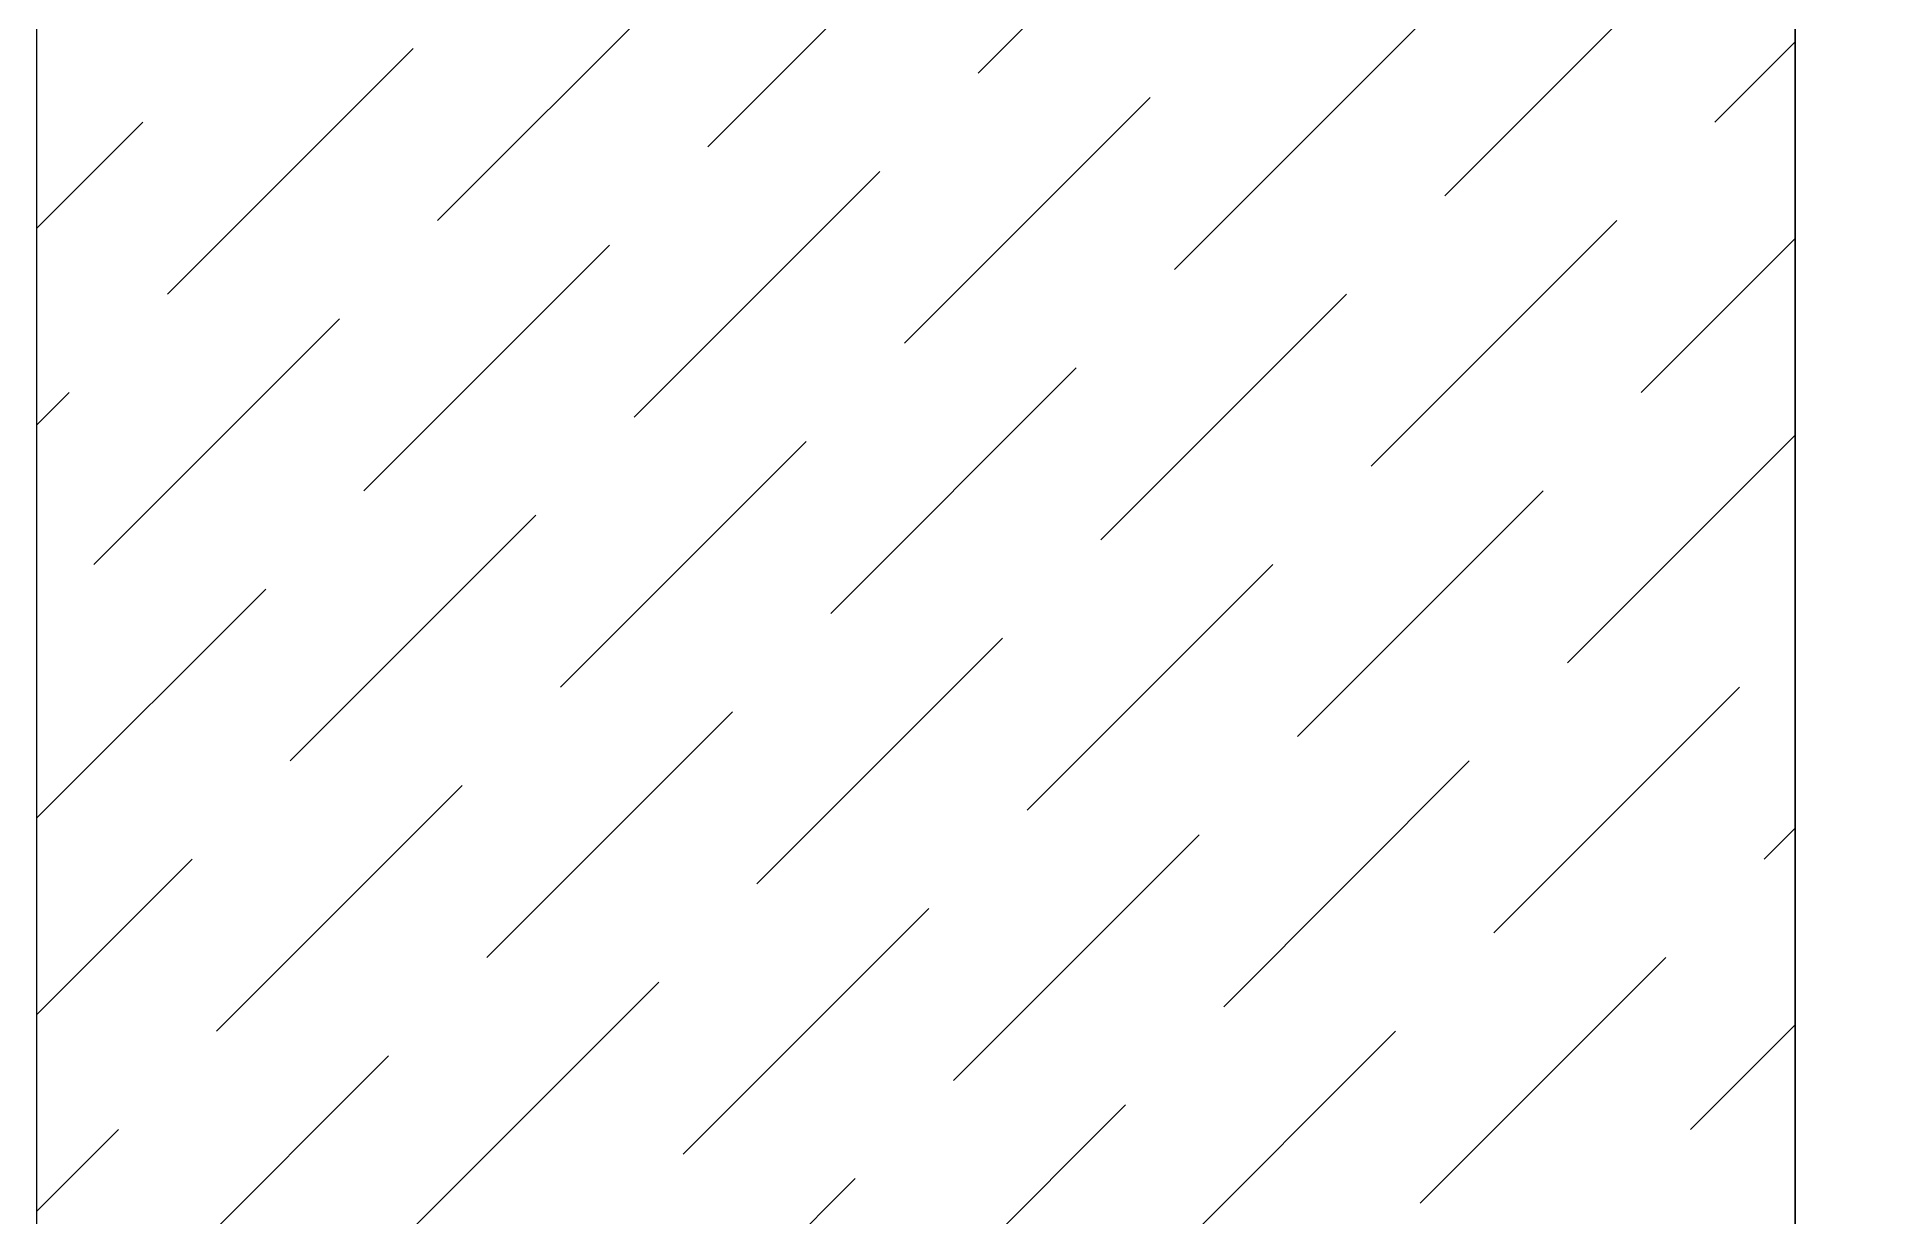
# Model space of a CAD drawing. Header units: inches. Extents: x 4918 to 12387, y -16156 to -9811.
# Drawn here: x 9270.71 to 9312.15, y -13175.34 to -13148.82 of the extents above; entities that cross this region are included whole.
import ezdxf

# ---------------------------------------------------------------- set-up
doc = ezdxf.new("R2010")
doc.units = ezdxf.units.IN
doc.header["$MEASUREMENT"] = 0
doc.styles.get("Standard").update_dxf_attribs({"font": 'arial.ttf'})
doc.dimstyles.get("Standard").update_dxf_attribs({"dimtxt": 0.18, "dimasz": 0.18, "dimexe": 0.18, "dimexo": 0.0625, "dimgap": 0.09, "dimtad": 0, "dimtih": 1, "dimtoh": 1, "dimdec": 4, "dimzin": 0, "dimdsep": 46, "dimtxsty": 'Standard', "dimcen": 0.09, "dimadec": 0, "dimazin": 0, "dimtfac": 1, "dimtdec": 4, "dimtofl": 0, "dimtmove": 0, "dimatfit": 3, "dimfxl": 1, "dimtolj": 1, "dimtzin": 0, "dimarcsym": 0})

# ---------------------------------------------------------------- blocks, each defined once
blk = doc.blocks.new('*D1')
at = {"color": 0, "lineweight": -2, "transparency": 16777216}
for p, q in [((9310.26, -13317.787), (9310.26, -13050.364)), ((9310.44, -13050.544), (9480.314, -13050.544)), ((9651.396, -13050.544), (9481.522, -13050.544)), ((9651.576, -13128.787), (9651.576, -13050.364))]:
    blk.add_line(p, q, dxfattribs=at)
at = {"color": 0, "lineweight": 18, "transparency": 16777216}
for points in [[(9310.44, -13050.514), (9310.44, -13050.574), (9310.26, -13050.544)], [(9651.396, -13050.514), (9651.396, -13050.574), (9651.576, -13050.544)]]:
    blk.add_solid(points, dxfattribs=at)
at = {"layer": 'Defpoints', "color": 0, "lineweight": 18, "transparency": 16777216}
for p in [(9310.26, -13050.544), (9651.576, -13128.849), (9310.26, -13317.849)]:
    blk.add_point(p, dxfattribs=at)
at = {"color": 0, "lineweight": 18, "transparency": 16777216, "insert": (9480.918, -13050.544), "char_height": 0.18, "attachment_point": 5}
blk.add_mtext('\\A1;341.3165', dxfattribs=at)

msp = doc.modelspace()

# ---------------------------------------------------------------- linework, layer by layer
for p, q in [((9270.71488, -13317.84929), (9270.71488, -12324.84929)), ((9310.25993, -12943.84929), (9310.25993, -13317.84929))]:
    msp.add_line(p, q)
at = {"color": 7, "linetype": 'Continuous', "lineweight": 18}
for p, q in [((9291.88266, -13149.63448), (9297.40694, -13144.11021)), ((9285.80597, -13151.29176), (9291.33024, -13145.76749)), ((9302.37878, -13152.39662), (9307.90305, -13146.87235)), ((9279.72927, -13152.94905), (9285.25354, -13147.42477)), ((9296.30208, -13154.0539), (9301.82635, -13148.52963)), ((9273.65257, -13154.60633), (9279.17684, -13149.08206)), ((9308.45548, -13150.73934), (9310.25993, -13148.93488)), ((9290.22538, -13155.71118), (9295.74965, -13150.18691)), ((9270.71488, -13153.1246), (9273.10014, -13150.73934)), ((9284.14868, -13157.36846), (9289.67296, -13151.84419)), ((9300.7215, -13158.47332), (9306.24577, -13152.94905)), ((9306.7982, -13156.81604), (9310.25993, -13153.3543)), ((9278.07198, -13159.02574), (9283.59626, -13153.50147)), ((9294.6448, -13160.1306), (9300.16907, -13154.60633)), ((9271.99529, -13160.68303), (9277.51956, -13155.15875)), ((9288.5681, -13161.78788), (9294.09237, -13156.26361)), ((9270.71488, -13157.54401), (9271.44286, -13156.81604)), ((9282.4914, -13163.44516), (9288.01567, -13157.92089)), ((9305.14092, -13162.89273), (9310.25993, -13157.77372)), ((9299.06422, -13164.55002), (9304.58849, -13159.02574)), ((9276.4147, -13165.10244), (9281.93898, -13159.57817)), ((9292.98752, -13166.2073), (9298.51179, -13160.68303)), ((9270.71488, -13166.38285), (9275.86228, -13161.23545)), ((9286.91082, -13167.86458), (9292.43509, -13162.34031)), ((9303.48363, -13168.96943), (9309.00791, -13163.44516)), ((9280.83412, -13169.52186), (9286.35839, -13163.99759)), ((9297.40694, -13170.62672), (9302.93121, -13165.10244)), ((9274.75742, -13171.17914), (9280.28169, -13165.65487)), ((9309.56033, -13167.31215), (9310.25993, -13166.61255)), ((9291.33024, -13172.284), (9296.85451, -13166.75972)), ((9270.71488, -13170.80227), (9274.20499, -13167.31215)), ((9285.25354, -13173.94128), (9290.77781, -13168.41701)), ((9301.82635, -13175.04613), (9307.35063, -13169.52186)), ((9279.17684, -13175.59856), (9284.70111, -13170.07429)), ((9295.74965, -13176.70341), (9301.27393, -13171.17914)), ((9307.90305, -13173.38885), (9310.25993, -13171.03197)), ((9273.10014, -13177.25584), (9278.62441, -13171.73157)), ((9289.67296, -13178.3607), (9295.19723, -13172.83642)), ((9270.71488, -13175.22168), (9272.54771, -13173.38885)), ((9283.59626, -13180.01798), (9289.12053, -13174.49371))]:
    msp.add_line(p, q, dxfattribs=at)

# ---------------------------------------------------------------- dimensions: what is measured, and where the dimension line sits
at = {"color": 7, "lineweight": 18}
dim = msp.add_linear_dim(base=(9310.25993, -13050.54398), p1=(9651.57641, -13128.84929), p2=(9310.25993, -13317.84929), dimstyle='Standard', dxfattribs=at)
dim.commit()
dim.dimension.update_dxf_attribs({"geometry": '*D1', "text_midpoint": (9480.91817, -13050.54398)})

doc.saveas('drawing.dxf')
